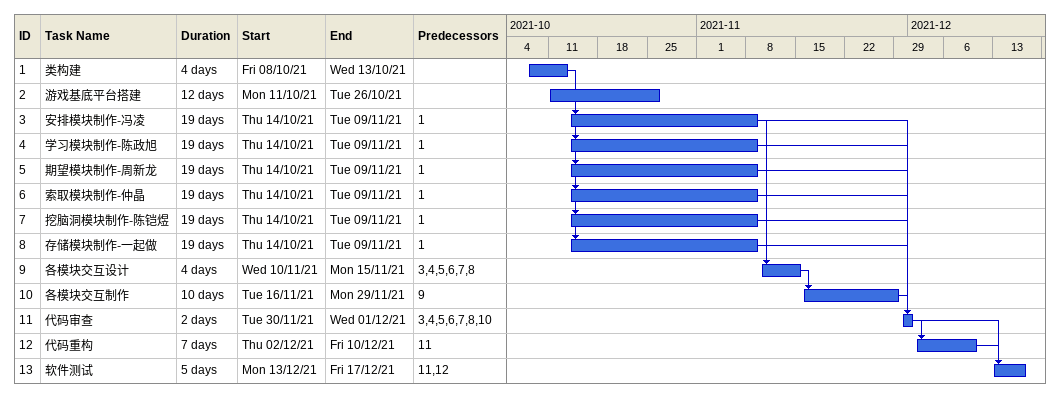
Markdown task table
| ID | Task | Duration | Start | Finish | Predecessors |
|---|---|---|---|---|---|
| 1 | 类构建 | 4d | 2021-10-08 | 2021-10-13 |  |
| 2 | 游戏基底平台搭建 | 12d | 2021-10-11 | 2021-10-26 |  |
| 3 | 安排模块制作-冯凌 | 19d | 2021-10-14 | 2021-11-09 | 1 |
| 4 | 学习模块制作-陈政旭 | 19d | 2021-10-14 | 2021-11-09 | 1 |
| 5 | 期望模块制作-周新龙 | 19d | 2021-10-14 | 2021-11-09 | 1 |
| 6 | 索取模块制作-仲晶 | 19d | 2021-10-14 | 2021-11-09 | 1 |
| 7 | 挖脑洞模块制作-陈铠煜 | 19d | 2021-10-14 | 2021-11-09 | 1 |
| 8 | 存储模块制作-一起做 | 19d | 2021-10-14 | 2021-11-09 | 1 |
| 9 | 各模块交互设计 | 4d | 2021-11-10 | 2021-11-15 | 3, 4, 5, 6, 7, 8 |
| 10 | 各模块交互制作 | 10d | 2021-11-16 | 2021-11-29 | 9 |
| 11 | 代码审查 | 2d | 2021-11-30 | 2021-12-01 | 3, 4, 5, 6, 7, 8, 10 |
| 12 | 代码重构 | 7d | 2021-12-02 | 2021-12-10 | 11 |
| 13 | 软件测试 | 5d | 2021-12-13 | 2021-12-17 | 11, 12 |
